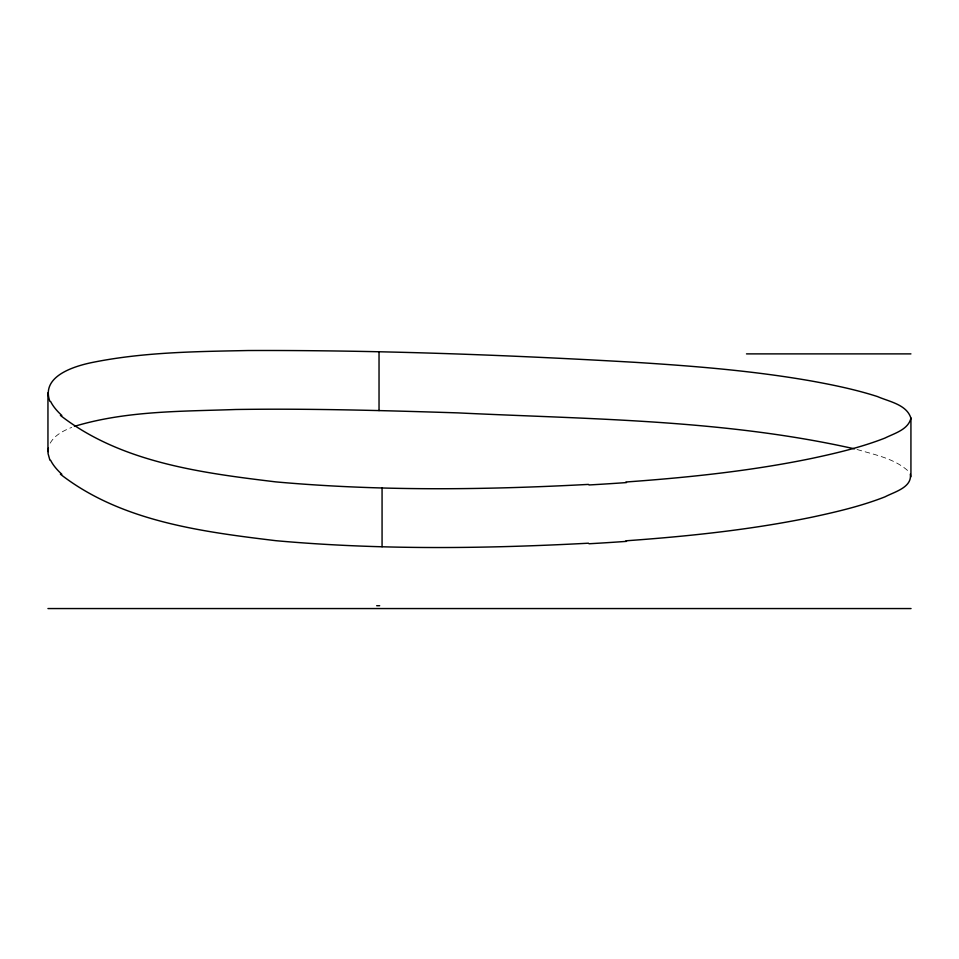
<?xml version="1.0" encoding="UTF-8"?>
<svg xmlns="http://www.w3.org/2000/svg" width="959" height="959" viewBox="0 0 959 959"><rect width="100%" height="100%" fill="white"/><g stroke="black" fill="none" stroke-linecap="round" stroke-linejoin="round"><path stroke-width="0.72" stroke-dasharray="4.79 3.6" d="M50.204 443.142C54.723 435.098 63.462 430.675 71.733 427.402M857.058 449.495C874.764 454.794 894.555 458.438 908.557 471.349"/><path stroke-width="1.44" d="M48.346 448.213L48.058 453.535L49.916 460.224M74.418 426.359C126.576 410.608 181.922 411.447 235.866 409.493C309.829 408.414 383.792 410.512 457.707 412.873C590.229 419.299 724.429 419.551 854.457 448.836M625.915 482.005C688.286 477.51 750.669 471.037 811.973 458.378C836.68 453.08 861.41 447.278 885.001 438.047C894.351 433.336 908.209 429.728 910.93 418.184C906.687 404.446 889.101 401.665 877.497 396.57C855.872 389.618 833.575 385.003 811.242 380.963C753.283 370.797 694.544 366.098 635.877 362.382C506.808 354.926 377.51 350.047 248.201 350.526C196.679 351.557 144.665 352.061 93.934 362.142C75.377 365.739 40.35 375.82 49.916 401.425M625.915 540.804C688.286 536.309 750.669 529.836 811.973 517.177C836.68 511.878 861.41 506.076 885.001 496.846C894.184 491.955 912.273 487.496 910.319 474.154M588.478 484.403C484.355 489.941 379.728 491.224 275.796 481.886C201.642 472.895 121.11 462.658 60.405 415.403M588.478 543.202C484.355 548.74 379.728 550.022 275.796 540.684C201.642 531.694 121.11 521.456 60.405 474.202M746.486 353.883L910.93 353.883M376.683 605.716L379.668 605.716M47.95 608.557L911.05 608.557M910.93 417.98L910.93 476.779M382.066 487.951L382.066 546.75M379.033 351.797L379.033 410.596M47.95 392.818L47.95 451.617M61.832 474.261A305.154 74.334 7.3 0 1 50.623 460.284M626.491 541.367A877.953 254.746 1.2 0 1 588.97 543.765M61.832 415.463A305.154 74.334 7.3 0 1 50.623 401.485M626.491 482.569A877.953 254.746 1.2 0 1 588.97 484.966"/></g></svg>
